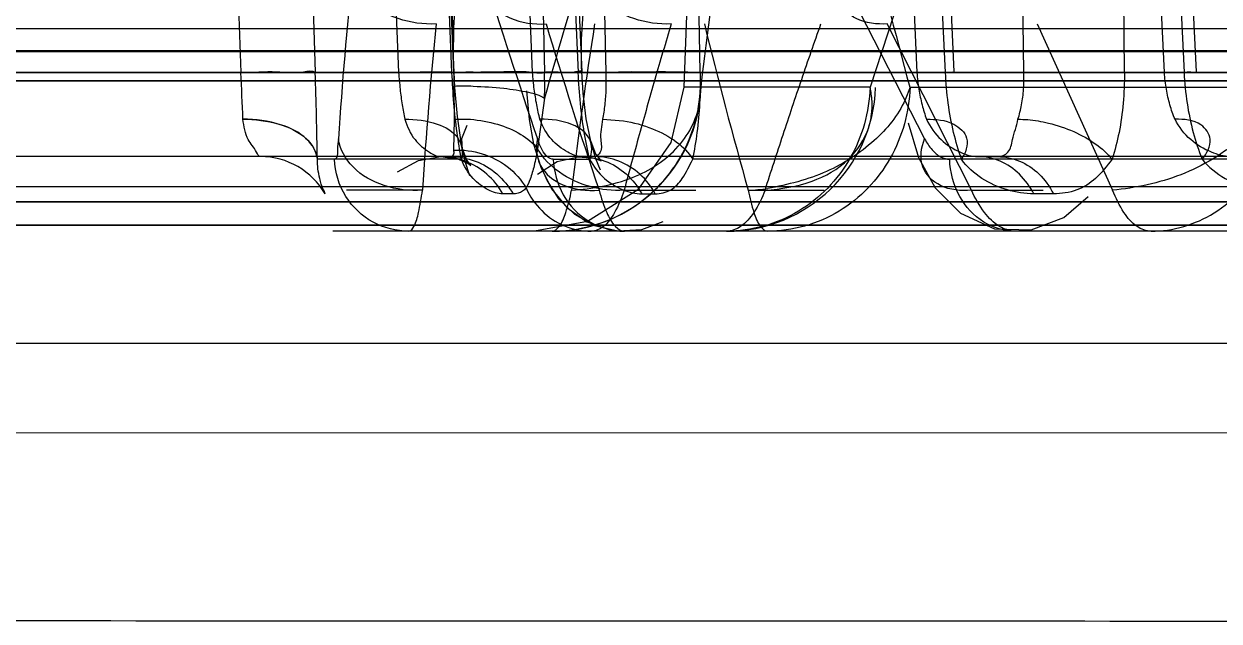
# Model space of a CAD drawing. Header units: millimetres. Extents: x 687 to 1107, y -116 to 478.
# Drawn here: x 826.869 to 827.831, y 377.032 to 377.512 of the extents above; entities that cross this region are included whole.
import ezdxf

# ---------------------------------------------------------------- set-up
doc = ezdxf.new("R2010")
doc.units = ezdxf.units.MM
doc.header["$LTSCALE"] = 0.1

msp = doc.modelspace()

# ---------------------------------------------------------------- linework, layer by layer
for p, q in [((827.42141, 378.07119), (827.40011, 377.46135)), ((827.03387, 377.76103), (827.04358, 377.47313)), ((827.0938, 377.76103), (827.10351, 377.47312)), ((827.15867, 377.76068), (827.17064, 377.47313)), ((827.21355, 377.47312), (827.20158, 377.76067)), ((827.21508, 377.47352), (827.20311, 377.76108)), ((827.21512, 377.47312), (827.20789, 377.7604)), ((827.27844, 377.47312), (827.2659, 377.76035)), ((827.28123, 377.76042), (827.288, 377.47312)), ((827.30244, 377.76035), (827.31512, 377.47314)), ((827.30534, 377.76088), (827.31788, 377.47365)), ((827.61759, 377.47383), (827.60423, 377.76015)), ((827.33154, 377.76002), (827.33721, 377.47312)), ((827.41334, 377.47312), (827.40767, 377.76002)), ((827.57427, 377.75945), (827.58763, 377.47312)), ((827.61059, 377.47312), (827.59722, 377.75945)), ((827.67359, 377.47312), (827.67023, 377.759)), ((827.75109, 377.759), (827.75445, 377.47312)), ((827.78668, 377.47312), (827.77306, 377.75889)), ((827.78895, 377.75889), (827.80257, 377.47312)), ((827.7986, 377.75965), (827.81223, 377.47389)), ((827.59372, 377.59521), (827.54995, 377.46135)), ((827.52514, 377.55377), (827.59376, 377.41995)), ((827.63146, 377.37852), (827.56373, 377.51234)), ((827.68426, 377.51234), (827.74505, 377.37852)), ((828.17306, 377.50841), (822.91869, 377.50848)), ((823.04444, 377.49026), (829.63964, 377.49026)), ((831.42523, 377.49061), (824.87231, 377.49063)), ((829.84566, 377.47312), (805.79711, 377.47313)), ((830.95749, 377.47307), (808.81704, 377.47308)), ((827.31788, 377.47365), (827.31512, 377.47314)), ((827.58763, 377.47312), (827.61661, 377.4737)), ((827.67359, 377.47312), (827.70501, 377.47387)), ((827.70501, 377.47387), (827.75445, 377.47312)), ((827.78668, 377.47312), (827.81223, 377.47389)), ((805.11175, 377.46671), (857.66695, 377.46665)), ((820.42651, 377.46665), (857.73918, 377.46665)), ((827.21557, 377.43581), (827.21541, 377.46208)), ((827.28803, 377.45264), (827.28246, 377.41191)), ((827.54992, 377.46136), (827.39996, 377.46136)), ((827.58204, 377.46137), (827.57805, 377.45124)), ((827.58187, 377.46138), (828.22071, 377.46138)), ((827.21497, 377.4107), (827.21557, 377.43581)), ((827.21556, 377.43583), (827.22835, 377.43562)), ((827.33457, 377.43562), (827.35142, 377.43437)), ((831.06102, 377.40556), (805.78881, 377.40556)), ((827.20424, 377.40556), (827.21255, 377.40556)), ((827.32838, 377.40556), (827.31739, 377.40556)), ((827.63649, 377.40556), (827.65257, 377.40556)), ((827.22113, 377.40347), (827.10525, 377.40347)), ((827.29506, 377.40347), (827.32438, 377.40347)), ((828.2849, 377.40347), (827.40718, 377.40347)), ((827.62349, 377.40347), (827.61397, 377.40347)), ((821.702, 377.38143), (831.25604, 377.38153)), ((827.11156, 377.37556), (827.11159, 377.37556)), ((827.18974, 377.37852), (827.12863, 377.37852)), ((827.26265, 377.37556), (827.25449, 377.37556)), ((827.35204, 377.37852), (827.40976, 377.37852)), ((827.36634, 377.37556), (827.37713, 377.37556)), ((827.45181, 377.37852), (827.51293, 377.37852)), ((827.63146, 377.37852), (827.68919, 377.37852)), ((827.69741, 377.37556), (827.68161, 377.37556)), ((829.69911, 377.36928), (822.97456, 377.36928)), ((824.80721, 377.3693), (831.42523, 377.36928)), ((831.42525, 377.35036), (821.42997, 377.35036)), ((821.42997, 377.35033), (841.42048, 377.35034)), ((835.73284, 377.34556), (827.11762, 377.34556)), ((821.42495, 377.25556), (841.42551, 377.25556)), ((831.38348, 377.1827), (821.68872, 377.18427))]:
    msp.add_line(p, q)
for points in [[(827.22777, 377.39024), (827.22437, 377.40086), (827.22087, 377.41725), (827.21786, 377.43798), (827.21574, 377.46127), (827.21473, 377.48547), (827.21491, 377.50923), (827.21631, 377.53116)], [(827.33313, 377.39462), (827.32925, 377.40386), (827.32519, 377.41795), (827.32161, 377.43601), (827.31902, 377.45675), (827.3177, 377.47841), (827.3177, 377.49997), (827.31896, 377.52051)], [(827.27337, 377.45846), (827.27551, 377.43553), (827.27923, 377.41569), (827.285, 377.39713), (827.29371, 377.37964), (827.30588, 377.36462), (827.32203, 377.35302), (827.34144, 377.34648)], [(827.39996, 377.46136), (827.38972, 377.41688), (827.36306, 377.37892), (827.32268, 377.3534), (827.28006, 377.34556)], [(827.22149, 377.40244), (827.22669, 377.39997), (827.22858, 377.39876), (827.22757, 377.39991), (827.22472, 377.40418), (827.22207, 377.41099), (827.22148, 377.42019), (827.22566, 377.43096)], [(827.58061, 377.43276), (827.58886, 377.40478), (827.60227, 377.38046), (827.62262, 377.36007), (827.65006, 377.34752), (827.67961, 377.34669), (827.70575, 377.35672), (827.72537, 377.37364)], [(827.28221, 377.39155), (827.29823, 377.40161), (827.31512, 377.4055), (827.32766, 377.40433), (827.33351, 377.40228), (827.33342, 377.40264), (827.32921, 377.40754), (827.32531, 377.41832)], [(827.16975, 377.39329), (827.18666, 377.40257), (827.20454, 377.40556), (827.21876, 377.40341), (827.22698, 377.39982), (827.22881, 377.39851), (827.22579, 377.40215), (827.22176, 377.41245)], [(827.28325, 377.40187), (827.29, 377.38608), (827.29934, 377.37176), (827.31199, 377.35939), (827.32811, 377.35023), (827.34696, 377.34579), (827.36623, 377.34706), (827.3834, 377.35342)]]:
    msp.add_lwpolyline(points)
for centre, radius, start, end in [((831.44599, 376.98361), 4.06054, 171.3372, 173.24318), ((831.65634, 378.5684), 4.22218, 193.32634, 195.20014), ((830.9501, 377.16474), 3.83643, 174.18004, 176.18577), ((831.45011, 378.83948), 4.40293, 196.97854, 198.80853), ((831.68164, 376.22657), 4.56147, 163.08474, 164.4079), ((831.07732, 377.12468), 3.89585, 174.28938, 176.26423), ((831.56027, 378.80047), 4.46105, 196.78319, 198.58723), ((831.19463, 376.90872), 3.91317, 171.1265, 173.10464), ((831.44446, 378.49992), 4.14714, 193.77656, 195.6883), ((825.91937, 377.40255), 1.12641, 1.68097, 3.5922), ((825.9052, 377.40205), 1.14059, 1.68539, 3.57264), ((823.23409, 377.34195), 3.87165, 0.91051, 1.94162), ((823.24533, 377.34222), 3.8604, 0.90905, 1.94316), ((827.26408, 376.05913), 1.41484, 91.35426, 91.98335), ((826.998, 377.46194), 0.21742, 0.03882, 2.94924), ((826.84555, 377.46237), 0.44259, 358.73987, 1.3919), ((827.38338, 376.16965), 1.30429, 91.12673, 92.02836), ((827.22381, 377.15898), 0.30322, 88.70754, 91.58889), ((827.29401, 377.46556), 0.12, 270, 357.97904), ((827.35121, 377.45865), 0.06239, 353.10247, 2.45993), ((827.43447, 377.46556), 0.12, 270, 357.96611), ((827.05962, 377.34556), 0.06, 29.99971, 89.99996), ((827.44532, 377.54052), 0.16213, 272.29633, 277.87563)]:
    msp.add_arc(centre, radius, start, end)
for points, knots in [([(827.2008, 377.51234), (827.19056, 377.51183), (827.1705, 377.51464), (827.14506, 377.52858), (827.13477, 377.54525), (827.13345, 377.55377)], [0, 0, 0, 0, 0.361998, 0.695834, 1, 1, 1, 1]), ([(827.23908, 377.55377), (827.23764, 377.54675), (827.23994, 377.53019), (827.26124, 377.51405), (827.27943, 377.51184), (827.28924, 377.51234)], [0, 0, 0, 0, 0.287964, 0.60494, 1, 1, 1, 1]), ([(827.38992, 377.51234), (827.37983, 377.51182), (827.35925, 377.51496), (827.3329, 377.52902), (827.32037, 377.54512), (827.31752, 377.55377)], [0, 0, 0, 0, 0.343629, 0.690044, 1, 1, 1, 1]), ([(827.56373, 377.51234), (827.55531, 377.51188), (827.53943, 377.51343), (827.52102, 377.53047), (827.52246, 377.5467), (827.52514, 377.55377)], [0, 0, 0, 0, 0.370492, 0.668193, 1, 1, 1, 1]), ([(827.38992, 377.51234), (827.38547, 377.49748), (827.37674, 377.46777), (827.36411, 377.42317), (827.35601, 377.3934), (827.35204, 377.37852)], [0, 0, 0, 0, 0.334513, 0.667843, 1, 1, 1, 1]), ([(827.46545, 377.37861), (827.4702, 377.39349), (827.47987, 377.42325), (827.49485, 377.46783), (827.50514, 377.4975), (827.51037, 377.51234)], [0, 0, 0, 0, 0.332105, 0.665435, 1, 1, 1, 1]), ([(827.04358, 377.47313), (827.05321, 377.47345), (827.07052, 377.47476), (827.08913, 377.47229), (827.10124, 377.47529), (827.10351, 377.47312)], [0, 0, 0, 0, 0.482233, 0.842504, 1, 1, 1, 1]), ([(827.04358, 377.47313), (827.05321, 377.47345), (827.07051, 377.47476), (827.08912, 377.47229), (827.10123, 377.47529), (827.10351, 377.47312)], [0, 0, 0, 0, 0.482007, 0.842244, 1, 1, 1, 1]), ([(827.17063, 377.47313), (827.17094, 377.46871), (827.1717, 377.46006), (827.17331, 377.44753), (827.17473, 377.43945), (827.17553, 377.4356)], [0, 0, 0, 0, 0.350719, 0.687807, 1, 1, 1, 1]), ([(827.17064, 377.47313), (827.17931, 377.47343), (827.185, 377.47388), (827.21913, 377.47396), (827.21355, 377.47312)], [0, 0, 0, 0, 0.60582, 1, 1, 1, 1]), ([(827.22113, 377.40347), (827.21975, 377.41063), (827.21737, 377.42563), (827.21488, 377.44888), (827.21388, 377.46493), (827.21354, 377.47312)], [0, 0, 0, 0, 0.312138, 0.649178, 1, 1, 1, 1]), ([(827.23064, 377.47357), (827.23888, 377.47377), (827.25389, 377.47369), (827.273, 377.47463), (827.28392, 377.4726), (827.288, 377.47312)], [0, 0, 0, 0, 0.430659, 0.784844, 1, 1, 1, 1]), ([(827.28432, 377.4356), (827.28329, 377.43945), (827.28152, 377.4475), (827.27958, 377.46004), (827.27874, 377.4687), (827.27842, 377.47312)], [0, 0, 0, 0, 0.314185, 0.650078, 1, 1, 1, 1]), ([(827.27844, 377.47312), (827.28531, 377.47337), (827.29807, 377.47484), (827.30786, 377.47212), (827.31781, 377.47529), (827.31788, 377.47365)], [0, 0, 0, 0, 0.522793, 0.875176, 1, 1, 1, 1]), ([(827.32438, 377.40347), (827.32263, 377.41055), (827.31963, 377.42543), (827.31662, 377.44871), (827.31548, 377.46486), (827.31512, 377.47314)], [0, 0, 0, 0, 0.310765, 0.646493, 1, 1, 1, 1]), ([(827.33723, 377.47312), (827.33743, 377.46872), (827.33751, 377.46007), (827.33664, 377.44752), (827.33539, 377.43944), (827.33458, 377.4356)], [0, 0, 0, 0, 0.350901, 0.687452, 1, 1, 1, 1]), ([(827.35773, 377.47369), (827.36535, 377.47384), (827.37943, 377.47401), (827.39796, 377.47385), (827.40889, 377.47352), (827.41334, 377.47312)], [0, 0, 0, 0, 0.410843, 0.759218, 1, 1, 1, 1]), ([(827.40718, 377.40347), (827.40874, 377.41061), (827.41126, 377.42559), (827.4133, 377.44888), (827.41352, 377.46494), (827.41336, 377.47312)], [0, 0, 0, 0, 0.312907, 0.64956, 1, 1, 1, 1]), ([(827.58761, 377.47312), (827.58793, 377.4687), (827.58892, 377.45999), (827.59147, 377.44742), (827.59393, 377.4394), (827.59535, 377.4356)], [0, 0, 0, 0, 0.346587, 0.682877, 1, 1, 1, 1]), ([(827.62349, 377.40347), (827.62098, 377.41054), (827.61667, 377.42544), (827.61239, 377.44877), (827.61095, 377.46491), (827.61057, 377.47312)], [0, 0, 0, 0, 0.31685, 0.6531, 1, 1, 1, 1]), ([(827.66886, 377.4356), (827.67009, 377.4394), (827.67206, 377.44743), (827.67363, 377.46), (827.67377, 377.46867), (827.67361, 377.47308)], [0, 0, 0, 0, 0.316222, 0.651327, 1, 1, 1, 1]), ([(827.75447, 377.47312), (827.75457, 377.46494), (827.75398, 377.44883), (827.7507, 377.42548), (827.74689, 377.41055), (827.74456, 377.40347)], [0, 0, 0, 0, 0.347394, 0.683426, 1, 1, 1, 1]), ([(827.79523, 377.4356), (827.79363, 377.43938), (827.79087, 377.44737), (827.78803, 377.45994), (827.78698, 377.46865), (827.78666, 377.47308)], [0, 0, 0, 0, 0.319527, 0.654716, 1, 1, 1, 1]), ([(827.80254, 377.47312), (827.80293, 377.46492), (827.80451, 377.44875), (827.80933, 377.42538), (827.8142, 377.41051), (827.81706, 377.40347)], [0, 0, 0, 0, 0.344879, 0.680812, 1, 1, 1, 1]), ([(827.81223, 377.47389), (827.8123, 377.47245), (827.80665, 377.47421), (827.80436, 377.47323), (827.80257, 377.47312)], [0, 0, 0, 0, 0.445162, 1, 1, 1, 1]), ([(827.23065, 377.46213), (827.23883, 377.46195), (827.25384, 377.46109), (827.27298, 377.45808), (827.28424, 377.45513), (827.28803, 377.45264)], [0, 0, 0, 0, 0.419341, 0.767101, 1, 1, 1, 1]), ([(827.29401, 377.34556), (827.31379, 377.34556), (827.35437, 377.35595), (827.40025, 377.39932), (827.41281, 377.44058), (827.41354, 377.46133)], [0, 0, 0, 0, 0.326138, 0.65758, 1, 1, 1, 1]), ([(827.54992, 377.46131), (827.54925, 377.44153), (827.53811, 377.40168), (827.49511, 377.35698), (827.45452, 377.34556), (827.43447, 377.34556)], [0, 0, 0, 0, 0.332005, 0.663488, 1, 1, 1, 1]), ([(827.58204, 377.46137), (827.58138, 377.4416), (827.5704, 377.40182), (827.52782, 377.35705), (827.48744, 377.34556), (827.46753, 377.34556)], [0, 0, 0, 0, 0.333092, 0.664645, 1, 1, 1, 1]), ([(827.54878, 377.42906), (827.54986, 377.43243), (827.5514, 377.43947), (827.55178, 377.45039), (827.55073, 377.45768), (827.54992, 377.46131)], [0, 0, 0, 0, 0.326012, 0.658367, 1, 1, 1, 1]), ([(827.8815, 377.46126), (827.87505, 377.44546), (827.84939, 377.41728), (827.80178, 377.38818), (827.76368, 377.38043), (827.74505, 377.37852)], [0, 0, 0, 0, 0.30897, 0.660984, 1, 1, 1, 1]), ([(827.77597, 377.34556), (827.79358, 377.34556), (827.83074, 377.35674), (827.87047, 377.4009), (827.88085, 377.44072), (827.8815, 377.46126)], [0, 0, 0, 0, 0.308728, 0.639871, 1, 1, 1, 1]), ([(827.30976, 377.37852), (827.32638, 377.3798), (827.35807, 377.38505), (827.3976, 377.41013), (827.4115, 377.43754), (827.41314, 377.45116)], [0, 0, 0, 0, 0.368062, 0.696887, 1, 1, 1, 1]), ([(827.57805, 377.45124), (827.57256, 377.43868), (827.55332, 377.4158), (827.51484, 377.39078), (827.48371, 377.38292), (827.46753, 377.37992)], [0, 0, 0, 0, 0.302347, 0.637134, 1, 1, 1, 1]), ([(827.0453, 377.43562), (827.05499, 377.43571), (827.07292, 377.43337), (827.09554, 377.42344), (827.10476, 377.40995), (827.10525, 377.40347)], [0, 0, 0, 0, 0.398812, 0.732592, 1, 1, 1, 1]), ([(827.10525, 377.40347), (827.10479, 377.40954), (827.09638, 377.42269), (827.0739, 377.43321), (827.05553, 377.43571), (827.0453, 377.43562)], [0, 0, 0, 0, 0.250602, 0.579154, 1, 1, 1, 1]), ([(827.0596, 377.40556), (827.05799, 377.40567), (827.05528, 377.41222), (827.04759, 377.41956), (827.04617, 377.43004), (827.0453, 377.43559)], [0, 0, 0, 0, 0.14308, 0.502485, 1, 1, 1, 1]), ([(827.17553, 377.4356), (827.17746, 377.4298), (827.18219, 377.41905), (827.19345, 377.41011), (827.20103, 377.40558), (827.20418, 377.40556)], [0, 0, 0, 0, 0.42428, 0.781568, 1, 1, 1, 1]), ([(827.17554, 377.43562), (827.18437, 377.43571), (827.19982, 377.43387), (827.22003, 377.42326), (827.22279, 377.40897), (827.22113, 377.40347)], [0, 0, 0, 0, 0.415855, 0.729702, 1, 1, 1, 1]), ([(827.22835, 377.43562), (827.23575, 377.43504), (827.24986, 377.43247), (827.26858, 377.4247), (827.27883, 377.41659), (827.28246, 377.41191)], [0, 0, 0, 0, 0.368102, 0.705742, 1, 1, 1, 1]), ([(827.31736, 377.40556), (827.31365, 377.40559), (827.30492, 377.40975), (827.29226, 377.41887), (827.28658, 377.42973), (827.28432, 377.4356)], [0, 0, 0, 0, 0.239549, 0.594647, 1, 1, 1, 1]), ([(827.32438, 377.40347), (827.32648, 377.40842), (827.32673, 377.42177), (827.30808, 377.43418), (827.29317, 377.43571), (827.28433, 377.43562)], [0, 0, 0, 0, 0.265655, 0.563118, 1, 1, 1, 1]), ([(827.33458, 377.4356), (827.33409, 377.43014), (827.33185, 377.42147), (827.335, 377.41035), (827.33029, 377.40557), (827.32838, 377.40556)], [0, 0, 0, 0, 0.508751, 0.822683, 1, 1, 1, 1]), ([(827.35142, 377.43437), (827.35941, 377.43312), (827.37452, 377.42904), (827.39394, 377.41888), (827.40407, 377.40896), (827.40718, 377.40347)], [0, 0, 0, 0, 0.371022, 0.710554, 1, 1, 1, 1]), ([(827.59535, 377.4356), (827.59827, 377.42957), (827.60575, 377.41849), (827.62102, 377.4092), (827.63173, 377.40557), (827.63646, 377.40556)], [0, 0, 0, 0, 0.379385, 0.731797, 1, 1, 1, 1]), ([(827.59536, 377.43562), (827.60276, 377.4357), (827.61561, 377.43497), (827.6312, 377.42076), (827.62669, 377.40833), (827.62349, 377.40347)], [0, 0, 0, 0, 0.403557, 0.681966, 1, 1, 1, 1]), ([(827.65257, 377.40556), (827.65555, 377.40557), (827.66266, 377.40863), (827.66476, 377.4216), (827.6677, 377.43009), (827.66886, 377.4356)], [0, 0, 0, 0, 0.243653, 0.539471, 1, 1, 1, 1]), ([(827.66884, 377.43562), (827.67148, 377.43565), (827.6769, 377.43544), (827.68514, 377.43442), (827.69069, 377.43329), (827.69349, 377.43261)], [0, 0, 0, 0, 0.318124, 0.652337, 1, 1, 1, 1]), ([(827.83987, 377.40556), (827.83465, 377.40557), (827.82309, 377.40904), (827.8067, 377.4184), (827.79845, 377.42951), (827.79523, 377.4356)], [0, 0, 0, 0, 0.280305, 0.630819, 1, 1, 1, 1]), ([(827.81706, 377.40347), (827.82059, 377.40806), (827.82684, 377.41856), (827.81522, 377.43528), (827.80236, 377.4357), (827.79525, 377.43562)], [0, 0, 0, 0, 0.331068, 0.59299, 1, 1, 1, 1]), ([(827.46545, 377.37861), (827.47823, 377.37946), (827.50249, 377.38319), (827.53321, 377.40056), (827.54569, 377.41939), (827.54878, 377.42906)], [0, 0, 0, 0, 0.373218, 0.704319, 1, 1, 1, 1]), ([(827.69349, 377.43261), (827.70041, 377.43092), (827.71369, 377.42638), (827.73116, 377.41671), (827.74089, 377.40814), (827.74456, 377.40347)], [0, 0, 0, 0, 0.358145, 0.701419, 1, 1, 1, 1]), ([(827.12217, 377.41995), (827.12197, 377.41697), (827.12088, 377.41268), (827.12162, 377.40347), (827.11898, 377.40347)], [0, 0, 0, 0, 0.53088, 1, 1, 1, 1]), ([(827.18974, 377.37852), (827.17944, 377.37784), (827.15901, 377.38037), (827.13318, 377.39437), (827.12321, 377.4115), (827.12217, 377.41995)], [0, 0, 0, 0, 0.361745, 0.701904, 1, 1, 1, 1]), ([(827.28229, 377.41995), (827.28063, 377.41291), (827.28234, 377.39616), (827.30376, 377.37972), (827.32206, 377.37785), (827.33191, 377.37852)], [0, 0, 0, 0, 0.28973, 0.604333, 1, 1, 1, 1]), ([(827.29506, 377.40347), (827.2934, 377.40347), (827.28951, 377.40555), (827.28549, 377.41168), (827.28333, 377.41688), (827.28229, 377.41995)], [0, 0, 0, 0, 0.227758, 0.554554, 1, 1, 1, 1]), ([(827.63146, 377.37852), (827.6231, 377.37791), (827.60708, 377.37906), (827.58872, 377.39667), (827.59092, 377.41293), (827.59376, 377.41995)], [0, 0, 0, 0, 0.367397, 0.668246, 1, 1, 1, 1]), ([(827.59376, 377.41995), (827.59544, 377.41677), (827.59904, 377.41122), (827.60595, 377.40509), (827.61146, 377.40347), (827.61397, 377.40347)], [0, 0, 0, 0, 0.39603, 0.723172, 1, 1, 1, 1]), ([(827.25449, 377.37556), (827.25118, 377.3815), (827.24248, 377.3923), (827.22473, 377.40303), (827.21105, 377.40556), (827.20425, 377.40556)], [0, 0, 0, 0, 0.333952, 0.665824, 1, 1, 1, 1]), ([(827.21251, 377.40556), (827.21916, 377.40556), (827.23268, 377.40311), (827.25047, 377.3925), (827.25928, 377.38161), (827.26265, 377.37556)], [0, 0, 0, 0, 0.327471, 0.659247, 1, 1, 1, 1]), ([(827.21257, 377.40556), (827.21369, 377.40558), (827.21561, 377.40766), (827.21511, 377.40975), (827.21497, 377.4107)], [0, 0, 0, 0, 0.538457, 1, 1, 1, 1]), ([(827.21497, 377.41072), (827.22265, 377.41118), (827.23817, 377.40929), (827.25892, 377.39865), (827.26935, 377.38697), (827.27319, 377.38035)], [0, 0, 0, 0, 0.336299, 0.665414, 1, 1, 1, 1]), ([(827.28246, 377.41191), (827.28168, 377.40733), (827.28001, 377.39909), (827.27697, 377.38852), (827.27454, 377.38259), (827.27319, 377.38035)], [0, 0, 0, 0, 0.422109, 0.762216, 1, 1, 1, 1]), ([(827.35204, 377.37852), (827.34288, 377.37789), (827.32434, 377.38003), (827.29958, 377.39131), (827.28663, 377.40437), (827.28246, 377.41191)], [0, 0, 0, 0, 0.341857, 0.679342, 1, 1, 1, 1]), ([(827.31744, 377.40556), (827.32394, 377.40556), (827.33718, 377.40309), (827.35453, 377.39244), (827.36307, 377.38159), (827.36634, 377.37556)], [0, 0, 0, 0, 0.325215, 0.656646, 1, 1, 1, 1]), ([(827.37713, 377.37556), (827.37393, 377.38147), (827.36555, 377.39223), (827.34831, 377.40301), (827.33497, 377.40556), (827.32836, 377.40556)], [0, 0, 0, 0, 0.337037, 0.668597, 1, 1, 1, 1]), ([(827.68161, 377.37556), (827.67868, 377.3814), (827.67109, 377.39203), (827.65515, 377.40294), (827.64264, 377.40556), (827.63651, 377.40556)], [0, 0, 0, 0, 0.345273, 0.675945, 1, 1, 1, 1]), ([(827.6525, 377.40556), (827.65849, 377.40556), (827.67083, 377.40302), (827.68678, 377.39222), (827.69444, 377.38151), (827.69741, 377.37556)], [0, 0, 0, 0, 0.31726, 0.64757, 1, 1, 1, 1]), ([(827.11159, 377.37556), (827.1113, 377.37671), (827.10906, 377.3806), (827.10638, 377.38987), (827.10522, 377.3983), (827.10525, 377.40347)], [0, 0, 0, 0, 0.122977, 0.461262, 1, 1, 1, 1]), ([(827.17873, 377.34556), (827.16887, 377.34556), (827.14859, 377.35074), (827.12563, 377.37242), (827.11934, 377.39307), (827.11898, 377.40347)], [0, 0, 0, 0, 0.325268, 0.657047, 1, 1, 1, 1]), ([(827.25449, 377.37556), (827.25044, 377.37574), (827.2414, 377.37856), (827.22924, 377.38805), (827.22321, 377.39781), (827.22113, 377.40347)], [0, 0, 0, 0, 0.267289, 0.602909, 1, 1, 1, 1]), ([(827.29506, 377.40347), (827.29539, 377.39361), (827.30086, 377.37373), (827.32216, 377.35132), (827.34239, 377.34556), (827.35236, 377.34556)], [0, 0, 0, 0, 0.332147, 0.66411, 1, 1, 1, 1]), ([(827.32438, 377.40347), (827.32722, 377.39765), (827.3351, 377.38761), (827.35022, 377.37827), (827.36121, 377.37573), (827.36634, 377.37556)], [0, 0, 0, 0, 0.370165, 0.706712, 1, 1, 1, 1]), ([(827.37713, 377.37556), (827.38139, 377.3757), (827.39034, 377.37766), (827.40028, 377.389), (827.40457, 377.39823), (827.40718, 377.40347)], [0, 0, 0, 0, 0.294472, 0.595753, 1, 1, 1, 1]), ([(827.66685, 377.34556), (827.65804, 377.34556), (827.63944, 377.35113), (827.6195, 377.3732), (827.61428, 377.39317), (827.61397, 377.40347)], [0, 0, 0, 0, 0.30811, 0.639431, 1, 1, 1, 1]), ([(827.68161, 377.37556), (827.67444, 377.37572), (827.65978, 377.37796), (827.63928, 377.38703), (827.62786, 377.39736), (827.62349, 377.40347)], [0, 0, 0, 0, 0.323476, 0.660961, 1, 1, 1, 1]), ([(827.74456, 377.40347), (827.74059, 377.39799), (827.73277, 377.38786), (827.71626, 377.37739), (827.70378, 377.37571), (827.69741, 377.37556)], [0, 0, 0, 0, 0.355284, 0.665443, 1, 1, 1, 1]), ([(827.81706, 377.40347), (827.82215, 377.39727), (827.83518, 377.38687), (827.85811, 377.37788), (827.8745, 377.37572), (827.88263, 377.37556)], [0, 0, 0, 0, 0.328982, 0.666697, 1, 1, 1, 1]), ([(827.17873, 377.34556), (827.1806, 377.34556), (827.18449, 377.35164), (827.18712, 377.36232), (827.18894, 377.3725), (827.18974, 377.37852)], [0, 0, 0, 0, 0.157601, 0.488776, 1, 1, 1, 1]), ([(827.27319, 377.38035), (827.27232, 377.37936), (827.27038, 377.37757), (827.26671, 377.37588), (827.26403, 377.37556), (827.26265, 377.37556)], [0, 0, 0, 0, 0.33216, 0.653401, 1, 1, 1, 1]), ([(827.27319, 377.38035), (827.2762, 377.3736), (827.28475, 377.36112), (827.30346, 377.34854), (827.31827, 377.34556), (827.32557, 377.34556)], [0, 0, 0, 0, 0.335032, 0.668709, 1, 1, 1, 1]), ([(827.29401, 377.34556), (827.2963, 377.34556), (827.3017, 377.35081), (827.30591, 377.36235), (827.30854, 377.37247), (827.30976, 377.37852)], [0, 0, 0, 0, 0.182047, 0.510856, 1, 1, 1, 1]), ([(827.35204, 377.37852), (827.35, 377.37234), (827.34569, 377.36185), (827.33718, 377.34948), (827.32906, 377.34556), (827.32557, 377.34556)], [0, 0, 0, 0, 0.440089, 0.763925, 1, 1, 1, 1]), ([(827.33191, 377.37852), (827.33354, 377.37242), (827.33697, 377.3622), (827.343, 377.35019), (827.3496, 377.34556), (827.35236, 377.34556)], [0, 0, 0, 0, 0.468692, 0.794617, 1, 1, 1, 1]), ([(827.46545, 377.37861), (827.46299, 377.37236), (827.45779, 377.36162), (827.44751, 377.3492), (827.43844, 377.34556), (827.43447, 377.34556)], [0, 0, 0, 0, 0.424456, 0.74931, 1, 1, 1, 1]), ([(827.45181, 377.37852), (827.45303, 377.37247), (827.45566, 377.36235), (827.45985, 377.35081), (827.46524, 377.34556), (827.46753, 377.34556)], [0, 0, 0, 0, 0.489298, 0.818128, 1, 1, 1, 1]), ([(827.66685, 377.34556), (827.6624, 377.34556), (827.65245, 377.34897), (827.64048, 377.3613), (827.63435, 377.37221), (827.63146, 377.37852)], [0, 0, 0, 0, 0.263949, 0.588417, 1, 1, 1, 1]), ([(827.77597, 377.34556), (827.77201, 377.34556), (827.76296, 377.34919), (827.7527, 377.36157), (827.74751, 377.37228), (827.74505, 377.37852)], [0, 0, 0, 0, 0.250701, 0.575543, 1, 1, 1, 1]), ([(818.15225, 377.03628), (818.5796, 377.03695), (819.4344, 377.03645), (820.50302, 377.03475), (821.3582, 377.03365), (822.214, 377.03313), (823.07011, 377.03356), (823.92646, 377.03392), (824.78315, 377.03389), (825.85431, 377.03304), (827.14008, 377.03211), (827.99744, 377.03199), (828.42622, 377.03198)], [0, 0, 0, 0, 0.124787, 0.249601, 0.312038, 0.3745, 0.499496, 0.56202, 0.624554, 0.749651, 0.874798, 1, 1, 1, 1])]:
    msp.add_open_spline(points, degree=3, knots=knots)

doc.saveas('drawing.dxf')
